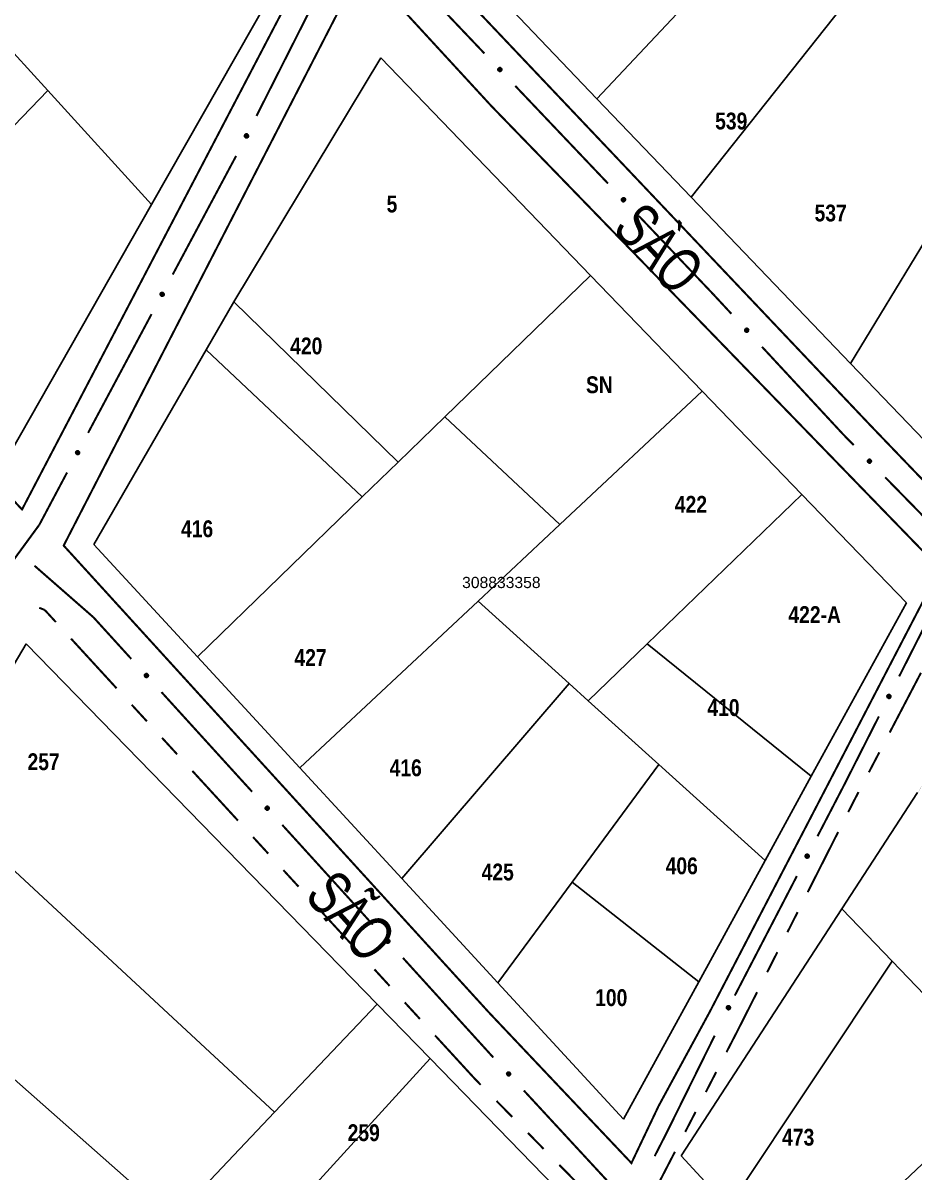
# Model space of a CAD drawing. Extents: x 201549 to 203722, y 4857623 to 4859778.
# Drawn here: x 202602.8 to 202682.2, y 4858798.1 to 4858900.6 of the extents above; entities that cross this region are included whole.
import ezdxf
from ezdxf.enums import TextEntityAlignment as Align

# ---------------------------------------------------------------- set-up
doc = ezdxf.new("R2010")
doc.units = 0
doc.header["$LTSCALE"] = 1.5
doc.header["$MEASUREMENT"] = 0
for name, color, linetype in [('CD-MALHA-LOTES', 40, 'CONTINUOUS'), ('CD_TXT_QUADRA', 1, 'CONTINUOUS'), ('RU-QUADRAS', 6, 'CONTINUOUS'), ('SV-EIXO-RUA-N-PAV', 6, 'CONTINUOUS'), ('SV-RUA-NAO-PAV-S-GUIA-C-GUIA', 7, 'CONTINUOUS'), ('SV-TXT-RUA-N-PAV-S-GUIA-C-GUIA', 7, 'CONTINUOUS'), ('Th_NmrPort', 1, 'CONTINUOUS')]:
    doc.layers.add(name, color=color, linetype=linetype)
doc.styles.add('ARIAL', font='ARIAL.TTF')
doc.styles.add('MONOTXT', font='ARIAL.TTF', dxfattribs={"height": 0.2})
doc.styles.get("Standard").update_dxf_attribs({"font": 'swisscbo.ttf'})

msp = doc.modelspace()

# ---------------------------------------------------------------- linework, layer by layer
at = {"layer": 'CD-MALHA-LOTES', "linetype": 'Continuous'}
for p, q in [((202653.9, 4858893.8), (202671.83, 4858912.93)), ((202614.21, 4858884.39), (202627.11, 4858907.06)), ((202662.29, 4858885.05), (202678.97, 4858906.06)), ((202596, 4858904.39), (202604.96, 4858894.55)), ((202646.34, 4858901.7), (202653.9, 4858893.8)), ((202634.66, 4858897.45), (202621.56, 4858875.7)), ((202653.33, 4858878.07), (202634.66, 4858897.45)), ((202604.96, 4858894.55), (202587.84, 4858876.73)), ((202604.96, 4858894.55), (202614.21, 4858884.39)), ((202676.51, 4858870.21), (202691.15, 4858894.34)), ((202653.9, 4858893.8), (202662.29, 4858885.05)), ((202662.29, 4858885.05), (202676.51, 4858870.21)), ((202601.55, 4858862.13), (202614.21, 4858884.39)), ((202640.35, 4858865.47), (202653.33, 4858878.07)), ((202663.29, 4858867.74), (202653.33, 4858878.07)), ((202621.56, 4858875.7), (202619.09, 4858871.42)), ((202621.56, 4858875.7), (202636.18, 4858861.42)), ((202619.09, 4858871.42), (202609.07, 4858854.09)), ((202619.09, 4858871.42), (202632.99, 4858858.33)), ((202676.51, 4858870.21), (202686.37, 4858859.92)), ((202650.6, 4858855.86), (202663.29, 4858867.74)), ((202672.17, 4858858.52), (202663.29, 4858867.74)), ((202636.18, 4858861.42), (202640.35, 4858865.47)), ((202640.35, 4858865.47), (202650.6, 4858855.86)), ((202632.99, 4858858.33), (202636.18, 4858861.42)), ((202618.3, 4858844.06), (202632.99, 4858858.33)), ((202658.39, 4858845.22), (202672.17, 4858858.52)), ((202681.48, 4858848.86), (202672.17, 4858858.52)), ((202650.6, 4858855.86), (202643.31, 4858849.02)), ((202609.07, 4858854.09), (202618.3, 4858844.06)), ((202643.31, 4858849.02), (202627.43, 4858834.15)), ((202643.31, 4858849.02), (202651.44, 4858841.68)), ((202673.01, 4858833.41), (202681.48, 4858848.86)), ((202603.04, 4858845.22), (202594.93, 4858831.53)), ((202634.32, 4858813.1), (202603.04, 4858845.22)), ((202653.13, 4858840.15), (202658.39, 4858845.22)), ((202658.39, 4858845.22), (202673.01, 4858833.41)), ((202627.43, 4858834.15), (202618.3, 4858844.06)), ((202636.51, 4858824.29), (202651.44, 4858841.68)), ((202651.44, 4858841.68), (202653.13, 4858840.15)), ((202653.13, 4858840.15), (202659.43, 4858834.45)), ((202659.43, 4858834.45), (202651.69, 4858823.97)), ((202659.43, 4858834.45), (202668.9, 4858825.89)), ((202627.43, 4858834.15), (202636.51, 4858824.29)), ((202668.9, 4858825.89), (202673.01, 4858833.41)), ((202625.18, 4858803.47), (202594.93, 4858831.53)), ((202682.48, 4858831.97), (202675.73, 4858821.6)), ((202662.98, 4858815.08), (202668.9, 4858825.89)), ((202645.06, 4858815.01), (202636.51, 4858824.29)), ((202651.69, 4858823.97), (202645.06, 4858815.01)), ((202651.69, 4858823.97), (202662.98, 4858815.08)), ((202675.73, 4858821.6), (202661.4, 4858799.58)), ((202675.73, 4858821.6), (202680.22, 4858816.92)), ((202680.22, 4858816.92), (202665.62, 4858795.03)), ((202680.22, 4858816.92), (202690.57, 4858806.12)), ((202645.06, 4858815.01), (202656.27, 4858802.84)), ((202656.27, 4858802.84), (202662.98, 4858815.08)), ((202634.32, 4858813.1), (202625.18, 4858803.47)), ((202639.05, 4858808.24), (202634.32, 4858813.1)), ((202599.06, 4858808.97), (202616.12, 4858793.92)), ((202621.56, 4858789.12), (202639.05, 4858808.24)), ((202652.42, 4858794.5), (202639.05, 4858808.24)), ((202690.57, 4858806.12), (202671.81, 4858788.36)), ((202616.12, 4858793.92), (202625.18, 4858803.47)), ((202661.4, 4858799.58), (202665.62, 4858795.03))]:
    msp.add_line(p, q, dxfattribs=at)
at = {"layer": 'RU-QUADRAS', "linetype": 'Continuous'}
for points in [[(202437.96, 4859037.71, 0.01, 0.01, 0), (202462.67, 4859081.64, 0.01, 0.01, -0.0032017809), (202565.73, 4858971.96, 0.01, 0.01, 0), (202613.08, 4858922.42, 0.01, 0.01, 0), (202627.11, 4858907.06, 0.01, 0.01, 0), (202601.55, 4858862.13, 0.01, 0.01, 0), (202548.81, 4858918.26, 0.01, 0.01, 0), (202532.09, 4858937.1, 0.01, 0.01, -0.0181914684), (202505.27, 4858964.09, 0.01, 0.01, 0), (202473.85, 4858997.27, 0.01, 0.01, 0), (202458.48, 4859016.19, 0.01, 0.01, 0)], [(202640.6, 4858907.69, 0.01, 0.01, 0), (202669.91, 4858961.2, 0.01, 0.01, 0), (202716.99, 4858911.59, 0.01, 0.01, 0), (202686.37, 4858859.92, 0.01, 0.01, 0)], [(202609.07, 4858854.09, 0.01, 0.01, -0.0090213944), (202634.66, 4858897.45, 0.01, 0.01, 0), (202681.48, 4858848.86, 0.01, 0.01, 0), (202656.27, 4858802.84, 0.01, 0.01, 0)], [(202576.07, 4858799.73, 0.01, 0.01, 0), (202603.04, 4858845.22, 0.01, 0.01, 0), (202652.42, 4858794.5, 0.01, 0.01, 0), (202622.16, 4858751.76, 0.01, 0.01, 0), (202612.46, 4858763.01, 0.01, 0.01, 0), (202585.98, 4858790.52, 0.01, 0.01, 0)], [(202661.4, 4858799.58, 0.01, 0.01, 0), (202688.71, 4858841.53, 0.01, 0.01, 0), (202804.15, 4858719.63, 0.01, 0.01, 0), (202884.93, 4858635.86, 0.01, 0.01, 0), (202855.53, 4858589.33, 0.01, 0.01, 0.002334857)]]:
    msp.add_lwpolyline(points, format="xyseb", close=True, dxfattribs=at)
at = {"layer": 'SV-EIXO-RUA-N-PAV', "const_width": 0.18}
for points in [[(202635.606875, 4858906.558897), (202643.871625, 4858897.858673)], [(202628.981443, 4858902.996279), (202623.567735, 4858892.286855)], [(202646.626542, 4858894.958598), (202647.230023, 4858894.32332)], [(202647.230023, 4858894.32332), (202654.891518, 4858886.258588)], [(202621.751977, 4858888.722863), (202616.096987, 4858878.138861)], [(202657.646516, 4858883.35859), (202663.845261, 4858876.833596)], [(202663.845261, 4858876.833596), (202664.30664, 4858876.347934)], [(202664.30664, 4858876.347934), (202665.89055, 4858874.63893)], [(202614.211991, 4858874.610861), (202609.02825, 4858864.908859)], [(202668.609568, 4858871.705171), (202675.407112, 4858864.370773)], [(202608.838368, 4858864.553473), (202608.558513, 4858864.026054)], [(202609.02825, 4858864.908859), (202608.838368, 4858864.553473)], [(202675.407112, 4858864.370773), (202675.861596, 4858863.880395)], [(202675.861596, 4858863.880395), (202676.792636, 4858862.928665)], [(202606.68365, 4858860.492658), (202604.340071, 4858856.075913)], [(202679.589813, 4858860.069329), (202686.582754, 4858852.920989)], [(202604.209025, 4858855.828941), (202600.240553, 4858850.405363)], [(202604.340071, 4858856.075913), (202604.209025, 4858855.828941)], [(202603.779404, 4858852.183625), (202608.294864, 4858848.232598)], [(202680.839218, 4858842.316164), (202685.358866, 4858851.236522)], [(202608.294864, 4858848.232598), (202609.032328, 4858847.587316)], [(202609.032328, 4858847.587316), (202612.4092, 4858843.872757)], [(202615.099891, 4858840.912997), (202623.171965, 4858832.033716)], [(202675.924841, 4858832.616736), (202679.031359, 4858838.748021)], [(202673.563281, 4858828.066412), (202675.866506, 4858832.504334)], [(202675.866506, 4858832.504334), (202675.924841, 4858832.616736)], [(202625.862656, 4858829.073956), (202626.535329, 4858828.334016)], [(202626.535329, 4858828.334016), (202627.007714, 4858827.814392)], [(202627.007714, 4858827.814392), (202633.925896, 4858820.186653)], [(202666.192959, 4858813.865061), (202671.7207, 4858824.516075)], [(202636.613155, 4858817.223777), (202644.00312, 4858809.075868)], [(202660.104507, 4858801.603859), (202664.398859, 4858810.290163)], [(202644.00312, 4858809.075868), (202644.533715, 4858808.490852)], [(202644.533715, 4858808.490852), (202644.676354, 4858808.336448)], [(202647.390619, 4858805.398291), (202655.533415, 4858796.583822)], [(202659.96305, 4858801.327854), (202660.104507, 4858801.603859)], [(202659.050847, 4858799.547999), (202659.96305, 4858801.327854)]]:
    msp.add_lwpolyline(points, dxfattribs=at)
at = {"layer": 'SV-EIXO-RUA-N-PAV'}
for points in [[(202645.229937, 4858896.588622), (202645.278843, 4858896.58806), (202645.320759, 4858896.577577), (202645.353203, 4858896.55877), (202645.37754, 4858896.534676), (202645.399661, 4858896.507222), (202645.415857, 4858896.474623), (202645.425818, 4858896.434459), (202645.425598, 4858896.385396), (202645.412037, 4858896.343163), (202645.395301, 4858896.310368), (202645.371638, 4858896.283545), (202645.344608, 4858896.262502), (202645.310189, 4858896.246799), (202645.269388, 4858896.237102), (202645.220059, 4858896.238516), (202645.179036, 4858896.249076), (202645.148132, 4858896.26809), (202645.121317, 4858896.29205), (202645.099069, 4858896.320349), (202645.083355, 4858896.352441), (202645.073665, 4858896.393539), (202645.075707, 4858896.442208), (202645.085772, 4858896.483244), (202645.104347, 4858896.514407), (202645.12853, 4858896.540276), (202645.155796, 4858896.562798), (202645.187888, 4858896.580443), (202645.229937, 4858896.588622)], [(202622.828512, 4858890.580517), (202622.844431, 4858890.534272), (202622.848656, 4858890.491271), (202622.841857, 4858890.454392), (202622.827351, 4858890.42337), (202622.808937, 4858890.393304), (202622.783683, 4858890.367087), (202622.74921, 4858890.344198), (202622.702931, 4858890.327904), (202622.658597, 4858890.326471), (202622.622084, 4858890.331202), (202622.588865, 4858890.344465), (202622.559957, 4858890.362843), (202622.533592, 4858890.389975), (202622.510738, 4858890.425138), (202622.495479, 4858890.472069), (202622.491626, 4858890.514254), (202622.499139, 4858890.549752), (202622.512684, 4858890.583064), (202622.531852, 4858890.613534), (202622.55679, 4858890.639126), (202622.592234, 4858890.662073), (202622.638755, 4858890.676519), (202622.680785, 4858890.680842), (202622.71638, 4858890.67383), (202622.748875, 4858890.659756), (202622.779256, 4858890.641654), (202622.806666, 4858890.617365), (202622.828512, 4858890.580517)], [(202656.249865, 4858884.988576), (202656.298771, 4858884.988015), (202656.340688, 4858884.977532), (202656.373132, 4858884.958727), (202656.397469, 4858884.934633), (202656.419591, 4858884.90718), (202656.435788, 4858884.874581), (202656.44575, 4858884.834417), (202656.445532, 4858884.785355), (202656.431972, 4858884.743121), (202656.415237, 4858884.710326), (202656.391575, 4858884.683502), (202656.364545, 4858884.662459), (202656.330127, 4858884.646754), (202656.289326, 4858884.637056), (202656.239997, 4858884.638469), (202656.198973, 4858884.649028), (202656.168069, 4858884.668041), (202656.141253, 4858884.692), (202656.119004, 4858884.720299), (202656.103289, 4858884.75239), (202656.093599, 4858884.793488), (202656.095639, 4858884.842157), (202656.105703, 4858884.883193), (202656.124277, 4858884.914356), (202656.148459, 4858884.940226), (202656.175725, 4858884.962749), (202656.207817, 4858884.980395), (202656.249865, 4858884.988576)], [(202615.319289, 4858876.449712), (202615.334156, 4858876.403118), (202615.337406, 4858876.360032), (202615.329773, 4858876.323317), (202615.314568, 4858876.292631), (202615.295477, 4858876.26299), (202615.269636, 4858876.237352), (202615.234652, 4858876.21525), (202615.188017, 4858876.200009), (202615.143661, 4858876.199581), (202615.107265, 4858876.205138), (202615.074355, 4858876.21915), (202615.045871, 4858876.238179), (202615.020128, 4858876.265902), (202614.998076, 4858876.301573), (202614.983885, 4858876.348838), (202614.980989, 4858876.391099), (202614.989304, 4858876.426418), (202615.003601, 4858876.459415), (202615.023454, 4858876.489442), (202615.048965, 4858876.514463), (202615.08492, 4858876.536601), (202615.131756, 4858876.549989), (202615.173874, 4858876.553359), (202615.2093, 4858876.545542), (202615.241469, 4858876.530735), (202615.271431, 4858876.511949), (202615.298284, 4858876.487046), (202615.319289, 4858876.449712)], [(202667.233129, 4858873.352259), (202667.282023, 4858873.351095), (202667.323808, 4858873.340097), (202667.356018, 4858873.320893), (202667.380056, 4858873.296501), (202667.401838, 4858873.268777), (202667.417631, 4858873.23598), (202667.427097, 4858873.195697), (202667.426274, 4858873.146641), (202667.412193, 4858873.104577), (202667.395055, 4858873.071991), (202667.371064, 4858873.045461), (202667.343777, 4858873.024753), (202667.309167, 4858873.009474), (202667.268251, 4858873.00028), (202667.218943, 4858873.002302), (202667.178052, 4858873.013365), (202667.147385, 4858873.032759), (202667.120866, 4858873.057047), (202667.098968, 4858873.085617), (202667.083651, 4858873.1179), (202667.074468, 4858873.159114), (202667.077108, 4858873.207754), (202667.087677, 4858873.248663), (202667.106634, 4858873.279595), (202667.131134, 4858873.305164), (202667.158675, 4858873.327349), (202667.190982, 4858873.344598), (202667.233129, 4858873.352259)], [(202607.785666, 4858862.334679), (202607.800667, 4858862.288128), (202607.80404, 4858862.245052), (202607.796513, 4858862.208315), (202607.781396, 4858862.177586), (202607.76239, 4858862.14789), (202607.736623, 4858862.122178), (202607.701703, 4858862.099976), (202607.655111, 4858862.084601), (202607.610757, 4858862.084045), (202607.574345, 4858862.089498), (202607.541395, 4858862.103416), (202607.512857, 4858862.122363), (202607.487034, 4858862.150011), (202607.464879, 4858862.185619), (202607.450553, 4858862.232843), (202607.447536, 4858862.275096), (202607.455749, 4858862.310439), (202607.469951, 4858862.343476), (202607.489718, 4858862.37356), (202607.515157, 4858862.398654), (202607.551049, 4858862.420895), (202607.597846, 4858862.434418), (202607.639954, 4858862.437909), (202607.675403, 4858862.430193), (202607.707614, 4858862.415479), (202607.73763, 4858862.396779), (202607.764554, 4858862.371953), (202607.785666, 4858862.334679)], [(202678.169439, 4858861.678684), (202678.218347, 4858861.678839), (202678.260413, 4858861.668972), (202678.293129, 4858861.650644), (202678.317817, 4858861.626909), (202678.340338, 4858861.599783), (202678.357011, 4858861.567424), (202678.36756, 4858861.527411), (202678.368061, 4858861.478351), (202678.35512, 4858861.435923), (202678.338868, 4858861.402886), (202678.315601, 4858861.375719), (202678.288882, 4858861.354282), (202678.254698, 4858861.338075), (202678.214044, 4858861.32778), (202678.164699, 4858861.328471), (202678.123525, 4858861.338427), (202678.092346, 4858861.356986), (202678.065182, 4858861.38055), (202678.042521, 4858861.408519), (202678.026338, 4858861.440377), (202678.016046, 4858861.481328), (202678.017373, 4858861.530022), (202678.026835, 4858861.571201), (202678.044951, 4858861.602633), (202678.068752, 4858861.628854), (202678.095684, 4858861.651774), (202678.127514, 4858861.669888), (202678.169439, 4858861.678684)], [(202613.739349, 4858842.57324), (202613.78823, 4858842.571606), (202613.829907, 4858842.560207), (202613.861931, 4858842.540694), (202613.885733, 4858842.516072), (202613.907247, 4858842.48814), (202613.922725, 4858842.455193), (202613.931803, 4858842.414821), (202613.930508, 4858842.365775), (202613.916024, 4858842.323848), (202613.898574, 4858842.291429), (202613.874329, 4858842.265131), (202613.846844, 4858842.244685), (202613.812089, 4858842.22974), (202613.771086, 4858842.220939), (202613.721799, 4858842.223435), (202613.681017, 4858842.234891), (202613.650538, 4858842.254578), (202613.624254, 4858842.27912), (202613.602631, 4858842.3079), (202613.587625, 4858842.340329), (202613.578838, 4858842.381629), (202613.581946, 4858842.430242), (202613.592908, 4858842.471047), (202613.612162, 4858842.501795), (202613.636906, 4858842.527128), (202613.664659, 4858842.549047), (202613.697131, 4858842.565984), (202613.739349, 4858842.57324)], [(202679.772154, 4858840.453677), (202679.756278, 4858840.499937), (202679.752092, 4858840.542941), (202679.758925, 4858840.579814), (202679.773459, 4858840.610823), (202679.791902, 4858840.640872), (202679.817179, 4858840.667065), (202679.851674, 4858840.689923), (202679.897967, 4858840.706174), (202679.942303, 4858840.707567), (202679.978811, 4858840.702802), (202680.012018, 4858840.689508), (202680.040909, 4858840.671103), (202680.067249, 4858840.643947), (202680.090071, 4858840.608763), (202680.105286, 4858840.561818), (202680.1091, 4858840.51963), (202680.101555, 4858840.484138), (202680.087979, 4858840.450839), (202680.068783, 4858840.420387), (202680.043822, 4858840.394818), (202680.008357, 4858840.371903), (202679.961823, 4858840.3575), (202679.919788, 4858840.353215), (202679.8842, 4858840.360261), (202679.851717, 4858840.374364), (202679.821354, 4858840.392495), (202679.793966, 4858840.416808), (202679.772154, 4858840.453677)], [(202624.502114, 4858830.734199), (202624.550995, 4858830.732565), (202624.592671, 4858830.721165), (202624.624695, 4858830.701653), (202624.648498, 4858830.677031), (202624.670012, 4858830.649099), (202624.685489, 4858830.616152), (202624.694568, 4858830.575779), (202624.693273, 4858830.526733), (202624.678789, 4858830.484807), (202624.661339, 4858830.452388), (202624.637093, 4858830.426089), (202624.609609, 4858830.405644), (202624.574854, 4858830.390699), (202624.53385, 4858830.381898), (202624.484564, 4858830.384394), (202624.443782, 4858830.39585), (202624.413303, 4858830.415537), (202624.387019, 4858830.440079), (202624.365396, 4858830.468859), (202624.350389, 4858830.501288), (202624.341603, 4858830.542588), (202624.344711, 4858830.5912), (202624.355673, 4858830.632006), (202624.374927, 4858830.662754), (202624.399671, 4858830.688087), (202624.427424, 4858830.710006), (202624.459895, 4858830.726943), (202624.502114, 4858830.734199)], [(202672.478099, 4858826.214423), (202672.462675, 4858826.260835), (202672.458909, 4858826.303879), (202672.466101, 4858826.340683), (202672.480937, 4858826.371549), (202672.499672, 4858826.401416), (202672.525204, 4858826.427362), (202672.55992, 4858826.449882), (202672.606369, 4858826.465681), (202672.650717, 4858826.466641), (202672.687176, 4858826.46152), (202672.720252, 4858826.447903), (202672.748962, 4858826.429217), (202672.775036, 4858826.401805), (202672.797514, 4858826.366401), (202672.81227, 4858826.319309), (202672.815673, 4858826.277085), (202672.807781, 4858826.241669), (202672.793881, 4858826.208504), (202672.774389, 4858826.178241), (202672.74918, 4858826.152916), (202672.713492, 4858826.130349), (202672.66682, 4858826.1164), (202672.624746, 4858826.112526), (202672.589228, 4858826.119918), (202672.556885, 4858826.134338), (202672.526699, 4858826.152764), (202672.49955, 4858826.177343), (202672.478099, 4858826.214423)], [(202635.254538, 4858818.885596), (202635.303417, 4858818.883905), (202635.34508, 4858818.872457), (202635.377082, 4858818.852907), (202635.400856, 4858818.828258), (202635.422337, 4858818.800301), (202635.437777, 4858818.767336), (202635.446808, 4858818.726953), (202635.445457, 4858818.677909), (202635.430924, 4858818.635999), (202635.413436, 4858818.6036), (202635.38916, 4858818.57733), (202635.361652, 4858818.556917), (202635.32688, 4858818.542012), (202635.285866, 4858818.533259), (202635.236583, 4858818.535811), (202635.195814, 4858818.547315), (202635.165357, 4858818.567037), (202635.139102, 4858818.591609), (202635.117513, 4858818.620414), (202635.102544, 4858818.65286), (202635.093805, 4858818.694171), (202635.096969, 4858818.74278), (202635.107978, 4858818.783573), (202635.127268, 4858818.814298), (202635.152042, 4858818.839602), (202635.17982, 4858818.861489), (202635.212311, 4858818.878389), (202635.254538, 4858818.885596)], [(202665.465176, 4858812.701718), (202665.449752, 4858812.748131), (202665.445987, 4858812.791174), (202665.453179, 4858812.827979), (202665.468015, 4858812.858844), (202665.486749, 4858812.888712), (202665.512281, 4858812.914658), (202665.546997, 4858812.937177), (202665.593447, 4858812.952977), (202665.637794, 4858812.953936), (202665.674254, 4858812.948815), (202665.70733, 4858812.935199), (202665.73604, 4858812.916513), (202665.762113, 4858812.889101), (202665.784591, 4858812.853696), (202665.799348, 4858812.806605), (202665.80275, 4858812.764381), (202665.794859, 4858812.728965), (202665.780959, 4858812.695799), (202665.761467, 4858812.665536), (202665.736257, 4858812.640212), (202665.70057, 4858812.617644), (202665.653898, 4858812.603696), (202665.611823, 4858812.599821), (202665.576306, 4858812.607213), (202665.543962, 4858812.621633), (202665.513777, 4858812.640059), (202665.486627, 4858812.664639), (202665.465176, 4858812.701718)], [(202646.016848, 4858807.047606), (202646.065741, 4858807.046362), (202646.107507, 4858807.035296), (202646.139686, 4858807.01604), (202646.163685, 4858806.991609), (202646.185422, 4858806.96385), (202646.201162, 4858806.931028), (202646.210563, 4858806.890729), (202646.20966, 4858806.841675), (202646.195512, 4858806.799634), (202646.178321, 4858806.767076), (202646.154287, 4858806.740585), (202646.126966, 4858806.71992), (202646.092332, 4858806.704698), (202646.0514, 4858806.69557), (202646.002096, 4858806.697671), (202645.961223, 4858806.708801), (202645.930587, 4858806.728244), (202645.904108, 4858806.752575), (202645.882256, 4858806.781181), (202645.866991, 4858806.813489), (202645.857875, 4858806.854717), (202645.860594, 4858806.903353), (202645.871229, 4858806.944245), (202645.890236, 4858806.975146), (202645.914777, 4858807.000676), (202645.942354, 4858807.022816), (202645.974689, 4858807.040012), (202646.016848, 4858807.047606)]]:
    msp.add_lwpolyline(points, close=True, dxfattribs=at)
for points in [[(202645.073665, 4858896.393539), (202645.269388, 4858896.237102)], [(202645.075707, 4858896.442208), (202645.310189, 4858896.246799)], [(202645.07844, 4858896.416143), (202645.287321, 4858896.243805)], [(202645.081508, 4858896.460463), (202645.32338, 4858896.257357)], [(202645.083355, 4858896.352441), (202645.220059, 4858896.238516)], [(202645.084028, 4858896.370636), (202645.239044, 4858896.243114)], [(202645.085772, 4858896.483244), (202645.344608, 4858896.262502)], [(202645.094661, 4858896.333686), (202645.194774, 4858896.248111)], [(202645.096892, 4858896.495779), (202645.355681, 4858896.274866)], [(202645.099069, 4858896.320349), (202645.179036, 4858896.249076)], [(202645.104347, 4858896.514407), (202645.371638, 4858896.283545)], [(202645.117915, 4858896.52516), (202645.380364, 4858896.296432)], [(202645.12853, 4858896.540276), (202645.395301, 4858896.310368)], [(202645.145566, 4858896.549545), (202645.401535, 4858896.3316)], [(202645.155796, 4858896.562798), (202645.412037, 4858896.343163)], [(202645.174997, 4858896.568093), (202645.41598, 4858896.367906)], [(202645.187888, 4858896.580443), (202645.425598, 4858896.385396)], [(202645.208188, 4858896.582684), (202645.421917, 4858896.411187)], [(202645.229937, 4858896.588622), (202645.425818, 4858896.434459)], [(202645.256564, 4858896.587234), (202645.415438, 4858896.459612)], [(202645.278843, 4858896.58806), (202645.415857, 4858896.474623)], [(202645.302763, 4858896.582187), (202645.400946, 4858896.496661)], [(202645.320759, 4858896.577577), (202645.399661, 4858896.507222)], [(202622.531852, 4858890.613534), (202622.491626, 4858890.514254)], [(202622.55679, 4858890.639126), (202622.495479, 4858890.472069)], [(202622.54293, 4858890.62217), (202622.496011, 4858890.499108)], [(202622.574151, 4858890.644611), (202622.506194, 4858890.455736)], [(202622.592234, 4858890.662073), (202622.510738, 4858890.425138)], [(202622.615127, 4858890.665179), (202622.523082, 4858890.410504)], [(202622.638755, 4858890.676519), (202622.533592, 4858890.389975)], [(202622.657897, 4858890.677196), (202622.547972, 4858890.381103)], [(202622.680785, 4858890.680842), (202622.559957, 4858890.362843)], [(202622.69633, 4858890.674586), (202622.575325, 4858890.356573)], [(202622.71638, 4858890.67383), (202622.588865, 4858890.344465)], [(202622.73107, 4858890.664669), (202622.603936, 4858890.340581)], [(202622.748875, 4858890.659756), (202622.622084, 4858890.331202)], [(202622.763335, 4858890.646831), (202622.644176, 4858890.332471)], [(202622.779256, 4858890.641654), (202622.658597, 4858890.326471)], [(202622.790701, 4858890.625352), (202622.683225, 4858890.331079)], [(202622.806666, 4858890.617365), (202622.702931, 4858890.327904)], [(202622.815605, 4858890.599002), (202622.725982, 4858890.340045)], [(202622.828512, 4858890.580517), (202622.74921, 4858890.344198)], [(202622.836159, 4858890.554974), (202622.769407, 4858890.362433)], [(202622.844431, 4858890.534272), (202622.783683, 4858890.367087)], [(202622.846945, 4858890.509769), (202622.799423, 4858890.388541)], [(202622.848656, 4858890.491271), (202622.808937, 4858890.393304)], [(202656.093599, 4858884.793488), (202656.289326, 4858884.637056)], [(202656.095639, 4858884.842157), (202656.330127, 4858884.646754)], [(202656.098372, 4858884.816092), (202656.307259, 4858884.64376)], [(202656.101439, 4858884.860412), (202656.343318, 4858884.657313)], [(202656.103289, 4858884.75239), (202656.239997, 4858884.638469)], [(202656.103962, 4858884.770585), (202656.258982, 4858884.643067)], [(202656.105703, 4858884.883193), (202656.364545, 4858884.662459)], [(202656.114597, 4858884.733636), (202656.214712, 4858884.648063)], [(202656.116823, 4858884.895729), (202656.375618, 4858884.674823)], [(202656.119004, 4858884.720299), (202656.198973, 4858884.649028)], [(202656.124277, 4858884.914356), (202656.391575, 4858884.683502)], [(202656.137845, 4858884.92511), (202656.4003, 4858884.696389)], [(202656.148459, 4858884.940226), (202656.415237, 4858884.710326)], [(202656.165495, 4858884.949496), (202656.421471, 4858884.731558)], [(202656.175725, 4858884.962749), (202656.431972, 4858884.743121)], [(202656.194926, 4858884.968045), (202656.435914, 4858884.767865)], [(202656.207817, 4858884.980395), (202656.445532, 4858884.785355)], [(202656.228116, 4858884.982637), (202656.44185, 4858884.811146)], [(202656.249865, 4858884.988576), (202656.44575, 4858884.834417)], [(202656.276492, 4858884.987188), (202656.43537, 4858884.859571)], [(202656.298771, 4858884.988015), (202656.435788, 4858884.874581)], [(202656.322691, 4858884.982142), (202656.420877, 4858884.896619)], [(202656.340688, 4858884.977532), (202656.419591, 4858884.90718)], [(202615.023454, 4858876.489442), (202614.980989, 4858876.391099)], [(202615.048965, 4858876.514463), (202614.983885, 4858876.348838)], [(202615.034725, 4858876.497825), (202614.985029, 4858876.375858)], [(202615.066446, 4858876.519553), (202614.994227, 4858876.332267)], [(202615.08492, 4858876.536601), (202614.998076, 4858876.301573)], [(202615.107878, 4858876.539188), (202615.010085, 4858876.286664)], [(202615.131756, 4858876.549989), (202615.020128, 4858876.265902)], [(202615.150909, 4858876.550232), (202615.034303, 4858876.256706)], [(202615.173874, 4858876.553359), (202615.045871, 4858876.238179)], [(202615.189273, 4858876.546752), (202615.061093, 4858876.231563)], [(202615.2093, 4858876.545542), (202615.074355, 4858876.21915)], [(202615.22378, 4858876.536051), (202615.089334, 4858876.214927)], [(202615.241469, 4858876.530735), (202615.107265, 4858876.205138)], [(202615.255631, 4858876.517485), (202615.12938, 4858876.205907)], [(202615.271431, 4858876.511949), (202615.143661, 4858876.199581)], [(202615.282504, 4858876.495392), (202615.168388, 4858876.20363)], [(202615.298284, 4858876.487046), (202615.188017, 4858876.200009)], [(202615.306804, 4858876.468485), (202615.211336, 4858876.211625)], [(202615.319289, 4858876.449712), (202615.234652, 4858876.21525)], [(202615.326356, 4858876.424003), (202615.255258, 4858876.233023)], [(202615.334156, 4858876.403118), (202615.269636, 4858876.237352)], [(202615.336114, 4858876.378565), (202615.285858, 4858876.258444)], [(202615.337406, 4858876.360032), (202615.295477, 4858876.26299)], [(202667.17794, 4858873.332408), (202667.416441, 4858873.129271)], [(202667.190982, 4858873.344598), (202667.426274, 4858873.146641)], [(202667.211308, 4858873.34659), (202667.42291, 4858873.172475)], [(202667.233129, 4858873.352259), (202667.427097, 4858873.195697)], [(202667.259736, 4858873.350543), (202667.417028, 4858873.220976)], [(202667.282023, 4858873.351095), (202667.417631, 4858873.23598)], [(202667.30587, 4858873.344928), (202667.402993, 4858873.258201)], [(202667.323808, 4858873.340097), (202667.401838, 4858873.268777)], [(202667.074468, 4858873.159114), (202667.268251, 4858873.00028)], [(202667.077108, 4858873.207754), (202667.309167, 4858873.009474)], [(202667.07952, 4858873.181658), (202667.286264, 4858873.006762)], [(202667.083133, 4858873.225936), (202667.322488, 4858873.019869)], [(202667.083651, 4858873.1179), (202667.218943, 4858873.002302)], [(202667.084548, 4858873.136085), (202667.237983, 4858873.006665)], [(202667.087677, 4858873.248663), (202667.343777, 4858873.024753)], [(202667.094726, 4858873.099007), (202667.193777, 4858873.012207)], [(202667.098951, 4858873.261061), (202667.355001, 4858873.03698)], [(202667.098968, 4858873.085617), (202667.178052, 4858873.013365)], [(202667.106634, 4858873.279595), (202667.371064, 4858873.045461)], [(202667.120334, 4858873.290181), (202667.379948, 4858873.05824)], [(202667.131134, 4858873.305164), (202667.395055, 4858873.071991)], [(202667.148283, 4858873.314224), (202667.401551, 4858873.093145)], [(202667.158675, 4858873.327349), (202667.412193, 4858873.104577)], [(202607.489718, 4858862.37356), (202607.447536, 4858862.275096)], [(202607.515157, 4858862.398654), (202607.450553, 4858862.232843)], [(202607.500965, 4858862.381976), (202607.451619, 4858862.259866)], [(202607.532624, 4858862.403795), (202607.460942, 4858862.216302)], [(202607.551049, 4858862.420895), (202607.464879, 4858862.185619)], [(202607.573999, 4858862.423548), (202607.476932, 4858862.170744)], [(202607.597846, 4858862.434418), (202607.487034, 4858862.150011)], [(202607.616998, 4858862.434716), (202607.501235, 4858862.140857)], [(202607.639954, 4858862.437909), (202607.512857, 4858862.122363)], [(202607.655372, 4858862.431346), (202607.528097, 4858862.11579)], [(202607.675403, 4858862.430193), (202607.541395, 4858862.103416)], [(202607.689909, 4858862.420744), (202607.556386, 4858862.099235)], [(202607.707614, 4858862.415479), (202607.574345, 4858862.089498)], [(202607.721814, 4858862.40227), (202607.596458, 4858862.09033)], [(202607.73763, 4858862.396779), (202607.610757, 4858862.084045)], [(202607.74875, 4858862.380254), (202607.635472, 4858862.088166)], [(202607.764554, 4858862.371953), (202607.655111, 4858862.084601)], [(202607.773128, 4858862.353416), (202607.678397, 4858862.096283)], [(202607.785666, 4858862.334679), (202607.701703, 4858862.099976)], [(202607.792807, 4858862.30899), (202607.722257, 4858862.117807)], [(202607.800667, 4858862.288128), (202607.736623, 4858862.122178)], [(202607.802696, 4858862.263581), (202607.752784, 4858862.143316)], [(202607.80404, 4858862.245052), (202607.76239, 4858862.14789)], [(202678.016046, 4858861.481328), (202678.214044, 4858861.32778)], [(202678.017373, 4858861.530022), (202678.254698, 4858861.338075)], [(202678.020488, 4858861.504), (202678.231876, 4858861.334746)], [(202678.022906, 4858861.54836), (202678.267733, 4858861.348825)], [(202678.026338, 4858861.440377), (202678.164699, 4858861.328471)], [(202678.026744, 4858861.45858), (202678.183614, 4858861.333346)], [(202678.026835, 4858861.571201), (202678.288882, 4858861.354282)], [(202678.03777, 4858861.583898), (202678.299773, 4858861.366807)], [(202678.037918, 4858861.42179), (202678.139276, 4858861.337693)], [(202678.042521, 4858861.408519), (202678.123525, 4858861.338427)], [(202678.044951, 4858861.602633), (202678.315601, 4858861.375719)], [(202678.058359, 4858861.613585), (202678.324137, 4858861.388732)], [(202678.068752, 4858861.628854), (202678.338868, 4858861.402886)], [(202678.08565, 4858861.638373), (202678.34479, 4858861.424207)], [(202678.095684, 4858861.651774), (202678.35512, 4858861.435923)], [(202678.114806, 4858861.657351), (202678.3587, 4858861.460722)], [(202678.127514, 4858861.669888), (202678.368061, 4858861.478351)], [(202678.147779, 4858861.672427), (202678.364001, 4858861.504085)], [(202678.169439, 4858861.678684), (202678.36756, 4858861.527411)], [(202678.196083, 4858861.677686), (202678.356813, 4858861.55241)], [(202678.218347, 4858861.678839), (202678.357011, 4858861.567424)], [(202678.242351, 4858861.673318), (202678.341779, 4858861.589242)], [(202678.260413, 4858861.668972), (202678.340338, 4858861.599783)], [(202613.578838, 4858842.381629), (202613.771086, 4858842.220939)], [(202613.581946, 4858842.430242), (202613.812089, 4858842.22974)], [(202613.584107, 4858842.404123), (202613.789161, 4858842.227248)], [(202613.587625, 4858842.340329), (202613.721799, 4858842.223435)], [(202613.588146, 4858842.448365), (202613.825509, 4858842.240007)], [(202613.588696, 4858842.358505), (202613.74088, 4858842.227615)], [(202613.592908, 4858842.471047), (202613.846844, 4858842.244685)], [(202613.598518, 4858842.321331), (202613.696731, 4858842.233581)], [(202613.602631, 4858842.3079), (202613.681017, 4858842.234891)], [(202613.6043, 4858842.483336), (202613.858185, 4858842.256804)], [(202613.612162, 4858842.501795), (202613.874329, 4858842.265131)], [(202613.625962, 4858842.512249), (202613.883335, 4858842.277823)], [(202613.636906, 4858842.527128), (202613.898574, 4858842.291429)], [(202613.654141, 4858842.536022), (202613.905272, 4858842.312519)], [(202613.664659, 4858842.549047), (202613.916024, 4858842.323848)], [(202613.683972, 4858842.553921), (202613.920509, 4858842.3485)], [(202613.697131, 4858842.565984), (202613.930508, 4858842.365775)], [(202613.717475, 4858842.567781), (202613.927393, 4858842.39164)], [(202613.739349, 4858842.57324), (202613.931803, 4858842.414821)], [(202613.765939, 4858842.571268), (202613.921978, 4858842.440196)], [(202613.78823, 4858842.571606), (202613.922725, 4858842.455193)], [(202613.812016, 4858842.56521), (202613.908301, 4858842.477553)], [(202613.829907, 4858842.560207), (202613.907247, 4858842.48814)], [(202679.752092, 4858840.542941), (202679.791902, 4858840.640872)], [(202679.753786, 4858840.524441), (202679.801419, 4858840.645626)], [(202679.756278, 4858840.499937), (202679.817179, 4858840.667065)], [(202679.76453, 4858840.479226), (202679.83146, 4858840.671707)], [(202679.772154, 4858840.453677), (202679.851674, 4858840.689923)], [(202679.785044, 4858840.43518), (202679.874906, 4858840.694055)], [(202679.793966, 4858840.416808), (202679.897967, 4858840.706174)], [(202679.809924, 4858840.408807), (202679.91767, 4858840.702981)], [(202679.821354, 4858840.392495), (202679.942303, 4858840.707567)], [(202679.83727, 4858840.387303), (202679.956718, 4858840.701553)], [(202679.851717, 4858840.374364), (202679.978811, 4858840.702802)], [(202679.869518, 4858840.369435), (202679.996951, 4858840.693405)], [(202679.8842, 4858840.360261), (202680.012018, 4858840.689508)], [(202679.904249, 4858840.359486), (202680.025547, 4858840.677387)], [(202679.919788, 4858840.353215), (202680.040909, 4858840.671103)], [(202679.94268, 4858840.356841), (202680.052877, 4858840.652832)], [(202679.961823, 4858840.3575), (202680.067249, 4858840.643947)], [(202679.98546, 4858840.368818), (202680.077741, 4858840.623408)], [(202680.008357, 4858840.371903), (202680.090071, 4858840.608763)], [(202680.026456, 4858840.389348), (202680.094587, 4858840.578161)], [(202680.043822, 4858840.394818), (202680.105286, 4858840.561818)], [(202680.057697, 4858840.411761), (202680.10473, 4858840.53478)], [(202680.068783, 4858840.420387), (202680.1091, 4858840.51963)], [(202624.341603, 4858830.542588), (202624.53385, 4858830.381898)], [(202624.344711, 4858830.5912), (202624.574854, 4858830.390699)], [(202624.346872, 4858830.565082), (202624.551925, 4858830.388207)], [(202624.350389, 4858830.501288), (202624.484564, 4858830.384394)], [(202624.35091, 4858830.609323), (202624.588273, 4858830.400965)], [(202624.351461, 4858830.519463), (202624.503645, 4858830.388574)], [(202624.355673, 4858830.632006), (202624.609609, 4858830.405644)], [(202624.361282, 4858830.482289), (202624.459495, 4858830.39454)], [(202624.365396, 4858830.468859), (202624.443782, 4858830.39585)], [(202624.367065, 4858830.644295), (202624.62095, 4858830.417763)], [(202624.374927, 4858830.662754), (202624.637093, 4858830.426089)], [(202624.388727, 4858830.673208), (202624.6461, 4858830.438782)], [(202624.399671, 4858830.688087), (202624.661339, 4858830.452388)], [(202624.416906, 4858830.696981), (202624.668037, 4858830.473478)], [(202624.427424, 4858830.710006), (202624.678789, 4858830.484807)], [(202624.446737, 4858830.714879), (202624.683274, 4858830.509458)], [(202624.459895, 4858830.726943), (202624.693273, 4858830.526733)], [(202624.480239, 4858830.728739), (202624.690158, 4858830.552599)], [(202624.502114, 4858830.734199), (202624.694568, 4858830.575779)], [(202624.528703, 4858830.732227), (202624.684742, 4858830.601154)], [(202624.550995, 4858830.732565), (202624.685489, 4858830.616152)], [(202624.574781, 4858830.726169), (202624.671066, 4858830.638512)], [(202624.592671, 4858830.721165), (202624.670012, 4858830.649099)], [(202672.458909, 4858826.303879), (202672.499672, 4858826.401416)], [(202672.460422, 4858826.285363), (202672.509235, 4858826.406077)], [(202672.462675, 4858826.260835), (202672.525204, 4858826.427362)], [(202672.470724, 4858826.240045), (202672.539529, 4858826.431864)], [(202672.478099, 4858826.214423), (202672.55992, 4858826.449882)], [(202672.490808, 4858826.195801), (202672.583191, 4858826.453787)], [(202672.49955, 4858826.177343), (202672.606369, 4858826.465681)], [(202672.515429, 4858826.169187), (202672.62604, 4858826.462295)], [(202672.526699, 4858826.152764), (202672.650717, 4858826.466641)], [(202672.542564, 4858826.147417), (202672.665072, 4858826.460486)], [(202672.556885, 4858826.134338), (202672.687176, 4858826.46152)], [(202672.574636, 4858826.129235), (202672.705224, 4858826.451947)], [(202672.589228, 4858826.119918), (202672.720252, 4858826.447903)], [(202672.609268, 4858826.118948), (202672.733662, 4858826.43565)], [(202672.624746, 4858826.112526), (202672.748962, 4858826.429217)], [(202672.647672, 4858826.115928), (202672.760752, 4858826.41083)], [(202672.66682, 4858826.1164), (202672.775036, 4858826.401805)], [(202672.690567, 4858826.127487), (202672.785327, 4858826.381165)], [(202672.713492, 4858826.130349), (202672.797514, 4858826.366401)], [(202672.731761, 4858826.147616), (202672.801731, 4858826.335755)], [(202672.74918, 4858826.152916), (202672.81227, 4858826.319309)], [(202672.76322, 4858826.169723), (202672.81145, 4858826.292277)], [(202672.774389, 4858826.178241), (202672.815673, 4858826.277085)], [(202635.093805, 4858818.694171), (202635.285866, 4858818.533259)], [(202635.096969, 4858818.74278), (202635.32688, 4858818.542012)], [(202635.0991, 4858818.716659), (202635.303949, 4858818.539546)], [(202635.102544, 4858818.65286), (202635.236583, 4858818.535811)], [(202635.10319, 4858818.760896), (202635.340311, 4858818.552263)], [(202635.103636, 4858818.671035), (202635.255669, 4858818.539969)], [(202635.107978, 4858818.783573), (202635.361652, 4858818.556917)], [(202635.113415, 4858818.63385), (202635.211526, 4858818.545987)], [(202635.117513, 4858818.620414), (202635.195814, 4858818.547315)], [(202635.119385, 4858818.795848), (202635.373007, 4858818.569022)], [(202635.127268, 4858818.814298), (202635.38916, 4858818.57733)], [(202635.14108, 4858818.824736), (202635.398181, 4858818.590012)], [(202635.152042, 4858818.839602), (202635.413436, 4858818.6036)], [(202635.169287, 4858818.848476), (202635.420159, 4858818.624682)], [(202635.17982, 4858818.861489), (202635.430924, 4858818.635999)], [(202635.199138, 4858818.86634), (202635.435437, 4858818.660646)], [(202635.212311, 4858818.878389), (202635.445457, 4858818.677909)], [(202635.232657, 4858818.880162), (202635.442371, 4858818.703778)], [(202635.254538, 4858818.885596), (202635.446808, 4858818.726953)], [(202635.281125, 4858818.883593), (202635.437012, 4858818.75234)], [(202635.303417, 4858818.883905), (202635.437777, 4858818.767336)], [(202635.327195, 4858818.877482), (202635.423379, 4858818.789713)], [(202635.34508, 4858818.872457), (202635.422337, 4858818.800301)], [(202665.4475, 4858812.772659), (202665.496313, 4858812.893373)], [(202665.449752, 4858812.748131), (202665.512281, 4858812.914658)], [(202665.457802, 4858812.727341), (202665.526606, 4858812.919159)], [(202665.465176, 4858812.701718), (202665.546997, 4858812.937177)], [(202665.477885, 4858812.683096), (202665.570268, 4858812.941082)], [(202665.486627, 4858812.664639), (202665.593447, 4858812.952977)], [(202665.502506, 4858812.656482), (202665.613118, 4858812.949591)], [(202665.513777, 4858812.640059), (202665.637794, 4858812.953936)], [(202665.529642, 4858812.634713), (202665.65215, 4858812.947782)], [(202665.543962, 4858812.621633), (202665.674254, 4858812.948815)], [(202665.561714, 4858812.61653), (202665.692301, 4858812.939243)], [(202665.576306, 4858812.607213), (202665.70733, 4858812.935199)], [(202665.596346, 4858812.606243), (202665.72074, 4858812.922946)], [(202665.611823, 4858812.599821), (202665.73604, 4858812.916513)], [(202665.634749, 4858812.603223), (202665.747829, 4858812.898126)], [(202665.445987, 4858812.791174), (202665.486749, 4858812.888712)], [(202665.653898, 4858812.603696), (202665.762113, 4858812.889101)], [(202665.677645, 4858812.614783), (202665.772404, 4858812.868461)], [(202665.70057, 4858812.617644), (202665.784591, 4858812.853696)], [(202665.718839, 4858812.634912), (202665.788808, 4858812.823051)], [(202665.736257, 4858812.640212), (202665.799348, 4858812.806605)], [(202665.750297, 4858812.657019), (202665.798528, 4858812.779573)], [(202665.761467, 4858812.665536), (202665.80275, 4858812.764381)], [(202645.857875, 4858806.854717), (202646.0514, 4858806.69557)], [(202645.860594, 4858806.903353), (202646.092332, 4858806.704698)], [(202645.862963, 4858806.877253), (202646.069424, 4858806.702023)], [(202645.866648, 4858806.921525), (202646.105669, 4858806.715071)], [(202645.866991, 4858806.813489), (202646.002096, 4858806.697671)], [(202645.867917, 4858806.831672), (202646.021143, 4858806.702004)], [(202645.871229, 4858806.944245), (202646.126966, 4858806.71992)], [(202645.878035, 4858806.794578), (202645.976947, 4858806.707617)], [(202645.882256, 4858806.781181), (202645.961223, 4858806.708801)], [(202645.882523, 4858806.956624), (202646.13821, 4858806.732129)], [(202645.890236, 4858806.975146), (202646.154287, 4858806.740585)], [(202645.903953, 4858806.98571), (202646.163191, 4858806.753349)], [(202645.914777, 4858807.000676), (202646.178321, 4858806.767076)], [(202645.931941, 4858807.009707), (202646.184851, 4858806.788219)], [(202645.942354, 4858807.022816), (202646.195512, 4858806.799634)], [(202645.961628, 4858807.027844), (202646.199799, 4858806.82432)], [(202645.974689, 4858807.040012), (202646.20966, 4858806.841675)], [(202645.995018, 4858807.041971), (202646.206338, 4858806.867514)], [(202646.016848, 4858807.047606), (202646.210563, 4858806.890729)], [(202646.043453, 4858807.045846), (202646.200535, 4858806.916025)], [(202646.065741, 4858807.046362), (202646.201162, 4858806.931028)], [(202646.089577, 4858807.040157), (202646.18656, 4858806.953272)], [(202646.107507, 4858807.035296), (202646.185422, 4858806.96385)]]:
    msp.add_lwpolyline(points, dxfattribs=at)
at = {"layer": 'SV-RUA-NAO-PAV-S-GUIA-C-GUIA', "const_width": 0.18}
for points in [[(202433, 4859037.690722), (202433.935014, 4859036.654921), (202509.595496, 4858957.925782), (202592.304101, 4858868.212825), (202602.670103, 4858857.195876), (202629.886598, 4858909.278351), (202608.946731, 4858931.808784), (202528.258488, 4859017.124877), (202468.775252, 4859082.006601), (202464.982116, 4859086.143989), (202462.963428, 4859088.189896), (202459.288264, 4859081.940719), (202446.494013, 4859060.185628)], [(202635.824742, 4858909.494845), (202668.515742, 4858969.702873), (202716.616595, 4858918.992492), (202721.309278, 4858913.824742), (202704.292605, 4858884.234294), (202687.164948, 4858855.43299), (202678.254697, 4858864.717152)], [(202656.979381, 4858798.927835), (202659.399873, 4858804.015449), (202663.949558, 4858812.394511), (202674.478502, 4858832.662823), (202684.473372, 4858851.915637), (202644.501322, 4858893.160584), (202632.971621, 4858905.693485), (202606.381443, 4858853.979381), (202644.226494, 4858812.41226)]]:
    msp.add_lwpolyline(points, close=True, dxfattribs=at)
for points in [[(202604.692193, 4858848.240465), (202604.199691, 4858848.434766)], [(202605.010222, 4858847.89365), (202604.692193, 4858848.240465)], [(202605.68608, 4858847.156618), (202605.010222, 4858847.89365)], [(202611.092942, 4858841.260362), (202607.037795, 4858845.682554)], [(202682.778915, 4858842.633926), (202679.997505, 4858837.317559)], [(202613.796373, 4858838.312233), (202612.444658, 4858839.786298)], [(202616.499804, 4858835.364105), (202615.148089, 4858836.838169)], [(202679.070368, 4858835.545437), (202678.143231, 4858833.773314)], [(202621.906667, 4858829.467849), (202617.85152, 4858833.890041)], [(202677.216095, 4858832.001192), (202676.773196, 4858831.154639)], [(202676.773196, 4858831.154639), (202676.301555, 4858830.222588)], [(202675.398538, 4858828.438054), (202672.689487, 4858823.084453)], [(202624.610098, 4858826.519721), (202623.258382, 4858827.993785)], [(202627.313529, 4858823.571592), (202625.961814, 4858825.045657)], [(202632.720392, 4858817.675336), (202628.665245, 4858822.097528)], [(202671.78647, 4858821.299919), (202670.883453, 4858819.515386)], [(202669.980436, 4858817.730852), (202669.077419, 4858815.946318)], [(202635.423823, 4858814.727208), (202634.072107, 4858816.201272)], [(202668.174402, 4858814.161785), (202666.819877, 4858811.484984)], [(202638.127254, 4858811.77908), (202636.775538, 4858813.253144)], [(202666.819877, 4858811.484984), (202666.381443, 4858810.618557)], [(202643.059721, 4858806.400157), (202639.47897, 4858810.305016)], [(202666.381443, 4858810.618557), (202665.449398, 4858808.816345)], [(202664.530657, 4858807.039856), (202663.611915, 4858805.263367)], [(202643.551432, 4858805.899253), (202643.059721, 4858806.400157)], [(202646.35354, 4858803.044749), (202644.952486, 4858804.472001)], [(202662.693173, 4858803.486878), (202661.774431, 4858801.710389)], [(202649.155648, 4858800.190245), (202647.754594, 4858801.617497)], [(202660.855689, 4858799.9339), (202659.477576, 4858797.269166)], [(202652.216495, 4858797.072165), (202650.556702, 4858798.762994)]]:
    msp.add_lwpolyline(points, dxfattribs=at)

# ---------------------------------------------------------------- texts
at = {"layer": 'CD_TXT_QUADRA', "color": 7, "linetype": 'Continuous', "style": 'MONOTXT'}
msp.add_text('308833358', height=1, dxfattribs=at).set_placement((202641.89, 4858850.19))
at = {"layer": 'SV-TXT-RUA-N-PAV-S-GUIA-C-GUIA', "style": 'ARIAL', "width": 0.7}
for s, rotation, p in [('SÀO', 313, (202655.177601, 4858882.129324)), ('SÃO', 312, (202627.749271, 4858822.671201))]:
    msp.add_text(s, height=4, rotation=rotation, dxfattribs=at).set_placement(p)
at = {"layer": 'Th_NmrPort', "color": 1}
for s, p in [('539', (202664.438554, 4858891.827271)), ('5', (202635.158554, 4858884.427271)), ('537', (202673.298554, 4858883.627271)), ('420', (202626.568554, 4858871.777271)), ('SN', (202652.928554, 4858868.317271)), ('422', (202660.848554, 4858857.657271)), ('416', (202616.838554, 4858855.477271)), ('422-A', (202670.968554, 4858847.827271)), ('427', (202626.948554, 4858843.997271)), ('410', (202663.748554, 4858839.537271)), ('257', (202603.158554, 4858834.707271)), ('416', (202635.428554, 4858834.167271)), ('425', (202643.628554, 4858824.877271)), ('406', (202660.028554, 4858825.427271)), ('100', (202653.748554, 4858813.677271)), ('259', (202631.688554, 4858801.637271)), ('473', (202670.408554, 4858801.237271))]:
    msp.add_text(s, height=1.5, dxfattribs=at).set_placement(p, align=Align.MIDDLE_LEFT)

doc.saveas('drawing.dxf')
